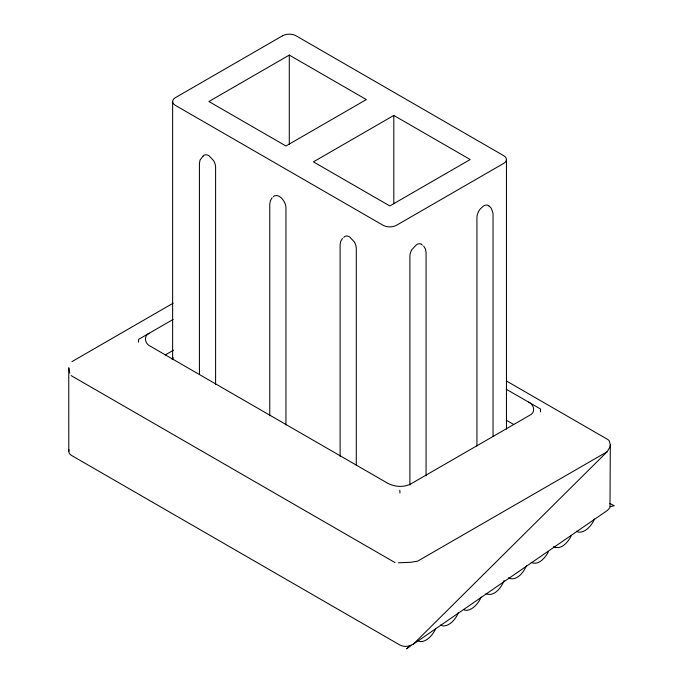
<?xml version="1.0" encoding="UTF-8"?>
<svg xmlns="http://www.w3.org/2000/svg" width="683" height="683" viewBox="0 0 683 683"><rect width="100%" height="100%" fill="white"/><g stroke="black" fill="none" stroke-linecap="round" stroke-linejoin="round"><path stroke-width="1.02" d="M506.479 381.012L607.981 439.613L609.356 440.979L610.32 444.915L609.987 507.52L607.537 510.346L413.241 644.231L408.997 646.024M540.526 411.883L540.535 409.023L506.316 389.267M610.32 444.915L609.851 447.228L607.144 451.745L413.241 644.231M504.071 580.524C501.518 587.414 494.296 597.104 486.014 593.723M526.516 565.507C523.887 572.209 516.374 581.848 508.365 577.886M571.475 535.37C568.495 541.491 561.793 550.071 554.135 546.921M548.569 551.48C545.555 557.456 538.639 565.968 531.203 562.374M272.15 197.78L270.408 200.648L269.768 204.012L269.768 415.785M342.499 238.393L340.757 241.261L340.117 244.634L340.117 456.398M203.116 156.006L200.059 160.027L199.427 163.399L199.427 374.105M410.406 645.572L406.539 648.85L411.021 645.375M149.278 333.21C143.089 335.985 145.052 344.172 150.627 346.375L387.765 483.282C394.697 486.911 403.465 487.628 410.568 484.068L529.812 415.221C536.001 412.447 534.038 404.251 528.463 402.056M289.293 55.092L208.896 101.511L285.946 145.991L366.344 99.573L289.293 55.092L289.293 144.48M393.809 115.436L313.412 161.854L389.797 205.95L470.194 159.532L393.809 115.436L393.809 203.756M71.946 361.623L173.158 303.184M173.123 319.439L138.547 339.4L138.564 342.14M165.218 354.947L173.491 350.174M171.655 358.968L173.491 357.909M607.144 451.745L417.595 561.178L410.526 562.305L398.36 562.792M610.175 506.632L614.239 505.727L609.91 503.473M506.376 420.25L513.761 424.51M553.742 546.571L555.586 547.638M71.109 375.59L394.996 562.579M489.139 206.078L491.35 208.298L493.041 213.327L493.041 436.531M423.691 246.136L425.432 248.996L426.064 252.369L426.064 475.838M69.734 373.063L68.761 367.727L68.778 451.361M399.845 490.257L399.948 493.049M506.462 159.532L506.462 429.12M476.93 446.042L476.93 217.527A9.468 5.473 -60 0 1 480.294 208.887L483.649 205.916A9.494 5.481 -60 0 1 489.352 206.488M409.894 485.032L409.894 256.236A9.434 5.447 -60 0 1 411.875 249.619L416.536 244.659A9.596 5.541 -60 0 1 421.317 244.173M356.295 465.584L356.295 248.501A9.434 5.447 60 0 0 354.315 241.884L349.653 236.924A9.596 5.541 60 0 0 344.872 236.429A9.434 5.447 60 0 0 343.797 237.419M285.946 424.971L285.946 207.88A9.434 5.447 60 0 0 283.966 201.272C282.053 198.198 278.544 194.305 274.523 195.816A9.434 5.447 60 0 0 273.448 196.798M215.597 384.358L215.597 167.267A9.434 5.447 60 0 0 213.617 160.659L208.955 155.698A9.596 5.541 60 0 0 204.174 155.203A9.434 5.447 60 0 0 203.107 156.185M172.628 101.511L172.628 359.378M421.249 244.207A9.434 5.447 -60 0 1 422.325 245.188M481.156 596.985A16.11 9.297 -60 0 1 464.261 609.936M594.466 519.012A16.11 9.297 -60 0 1 576.461 531.22M458.481 612.617A16.11 9.297 -60 0 1 440.492 625.013M435.498 628.966A16.11 9.297 -60 0 1 417.45 640.364M69.103 449.79A9.494 5.985 -5 0 0 71.544 455.45L399.845 644.983A9.468 5.968 -5 0 0 408.997 646.024M282.6 35.755L175.403 97.643A9.477 5.473 0 0 0 175.403 105.378L383.095 225.288A9.477 5.473 0 0 0 396.49 225.288L503.687 163.399A9.477 5.473 0 0 0 503.687 155.664L295.995 35.755A9.477 5.473 0 0 0 282.6 35.755"/></g></svg>
